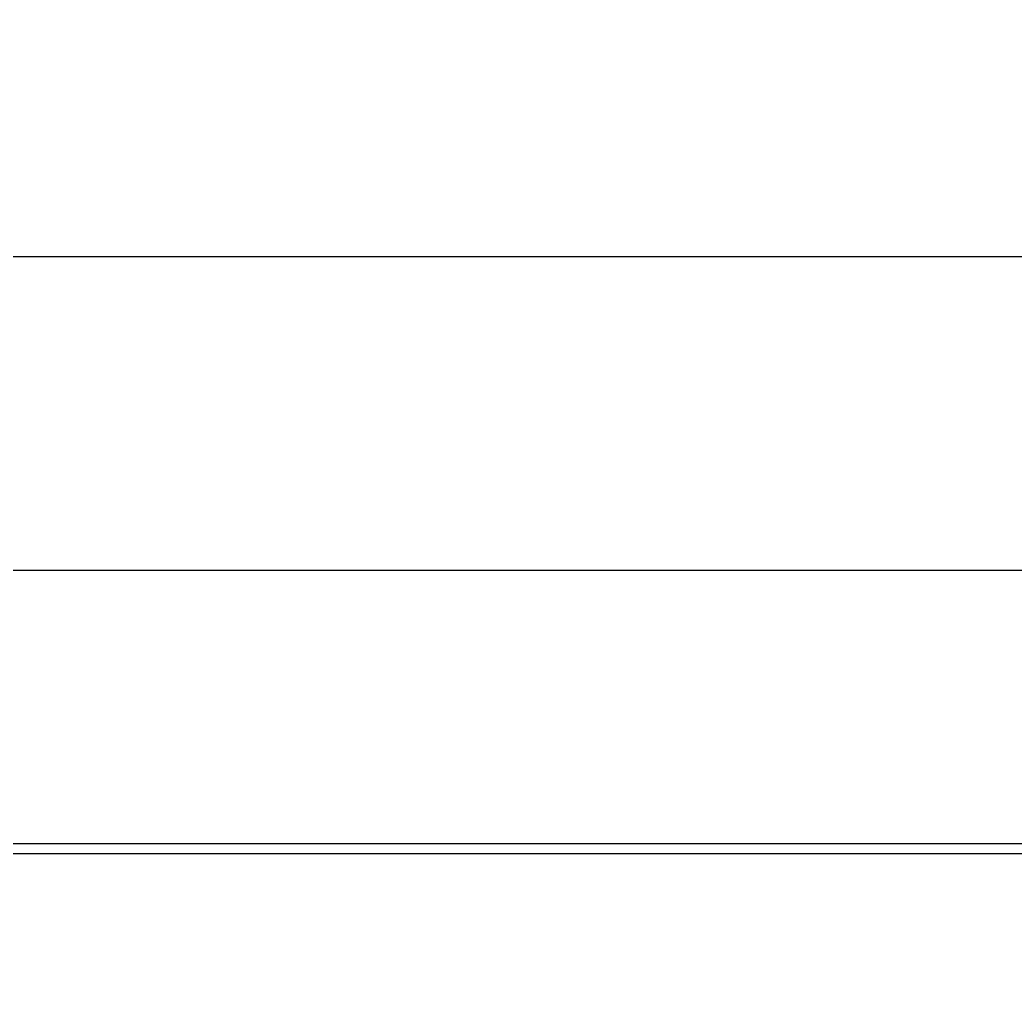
# Model space of a CAD drawing. Header units: millimetres. Extents: x -215875 to 13478, y -2277 to 9476.
# Drawn here: x 9826.6 to 10037.7, y 4079.3 to 4288.9 of the extents above; entities that cross this region are included whole.
import ezdxf

# ---------------------------------------------------------------- set-up
doc = ezdxf.new("R2010")
doc.units = ezdxf.units.MM
doc.header["$MEASUREMENT"] = 0
doc.linetypes.add('HIDDEN', pattern=[9.525, 6.35, -3.175])
doc.layers.get('0').update_dxf_attribs({"lineweight": 25})
doc.layers.add('DIM', color=3, linetype='Continuous', lineweight=9)
doc.layers.add('H', color=2, linetype='HIDDEN', lineweight=15)

msp = doc.modelspace()

# ---------------------------------------------------------------- hatches: boundary and pattern name
at = {"layer": 'DIM'}
h = msp.add_hatch(dxfattribs=at)
h.set_pattern_fill('ANSI31', color=256, scale=500, style=0)
h.set_pattern_definition([(45, (-15076.935, 2491.76), (-44.19417, 44.19417), [])])
h.paths.add_polyline_path([(8612.38, 5277.14), (11372.38, 5277.14), (11372.38, 4477.14), (10680.664, 4477.14), (10680.664, 2577.14), (10544.38, 2577.14), (10544.38, 2581.14), (10513.159, 2581.14), (10513.159, 2590.14), (10547.38, 2590.14), (10547.38, 2600.14), (10572.38, 2600.14), (10572.38, 3270.14), (10572.38, 3377.14), (10572.38, 4065.14), (10572.38, 4172.14), (10572.38, 4477.14), (9412.38, 4477.14), (9412.38, 4172.14), (9412.38, 4065.14), (9412.38, 3377.14), (9412.38, 3270.14), (9412.38, 2684.512, 0.3071945), (9386.44, 2577.14), (9304.095, 2577.14), (9304.095, 4477.14), (8612.38, 4477.14)])
at = {"layer": 'H'}
h = msp.add_hatch(dxfattribs=at)
h.set_pattern_fill('ANSI31', color=256, scale=300, angle=90, style=0)
h.set_pattern_definition([(135, (-15076.935, 2491.763), (-26.516504, -26.516504), [])])
h.paths.add_polyline_path([(11372.38, 5277.14), (11422.38, 5277.14), (11422.38, 2527.14), (9528.809, 2527.14, 0.1704957), (9570.649, 2577.14), (10320.38, 2577.14), (10409.38, 2577.14), (10680.664, 2577.14), (11372.38, 2577.14)])
h.paths.add_polyline_path([(8562.38, 5277.14), (8612.38, 5277.14), (8612.38, 4364.075), (8612.38, 2577.14), (9304.095, 2577.14), (9386.44, 2577.14, 0.1704957), (9428.28, 2527.14), (8562.38, 2527.14)])
h.paths.add_polyline_path([(9428.28, 2527.14, -0.1704957), (9386.44, 2577.14), (9440.38, 2577.14), (9529.38, 2577.14), (9570.649, 2577.14, -0.1704957), (9528.809, 2527.14)])

# ---------------------------------------------------------------- linework, layer by layer
for p, q in [((10367.38, 4238.64), (9617.38, 4238.64)), ((10572.38, 4172.14), (9412.38, 4172.14)), ((10572.38, 4172.14), (9412.38, 4172.14)), ((10331.88, 4114.14), (9652.88, 4114.14)), ((10331.88, 4114.14), (9652.88, 4114.14))]:
    msp.add_line(p, q)
msp.add_lwpolyline([(10329.88, 3604.64), (10329.88, 3437.14), (9654.88, 3437.14), (9654.88, 4112.14), (10329.88, 4112.14), (10329.88, 3944.64)])

doc.saveas('drawing.dxf')
